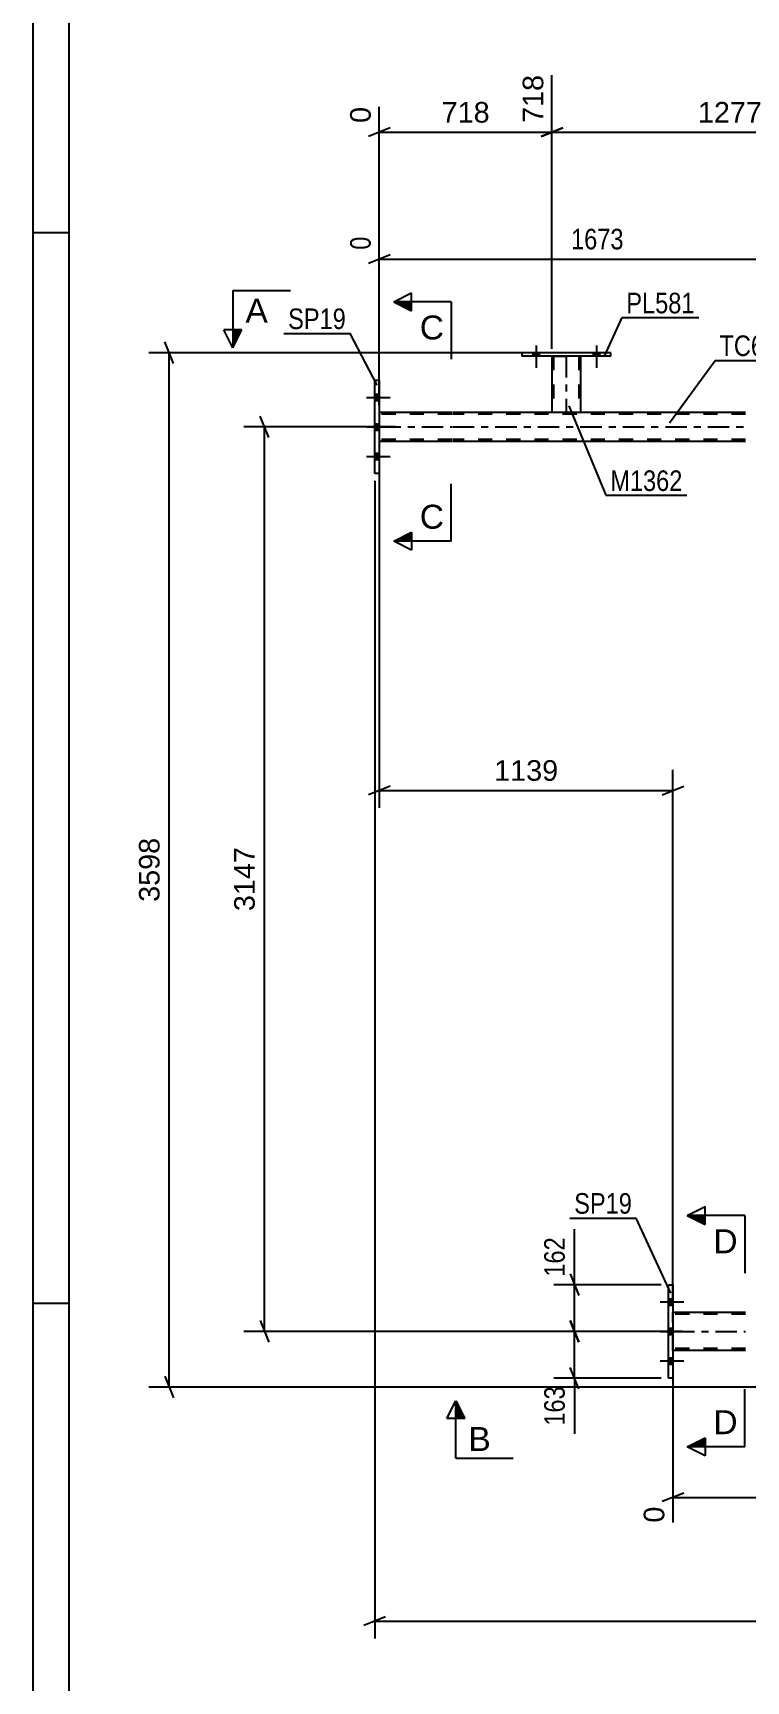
# Model space of a CAD drawing. Header units: millimetres. Extents: x -94 to 747, y -294 to 300.
# Drawn here: x -93.8 to 5.5, y -48.6 to 180.7 of the extents above; entities that cross this region are included whole.
import ezdxf

# ---------------------------------------------------------------- set-up
doc = ezdxf.new("R2010")
doc.units = ezdxf.units.MM
doc.linetypes.add('DXK_LINE_DOT2', pattern=[3.9198, 1.9599, -1.9599])
doc.linetypes.add('DXK_LINE_DOT3', pattern=[5.9187, 2.979, -0.9799, 0.9799, -0.9799])
doc.styles.add('Arial', font='ARIAL.TTF', dxfattribs={"height": 0.2})
doc.styles.add('Arial Narrow', font='ARIALN.TTF', dxfattribs={"height": 0.2})

# ---------------------------------------------------------------- blocks, each defined once
blk = doc.blocks.new('Unknown-200058970-1133')
at = {"color": 5, "linetype": 'Continuous'}
for p, q in [((-93.79, 299.87), (-93.79, -294.13)), ((-88.79, 294.87), (-88.79, -289.13)), ((-88.79, 152.87), (-93.79, 152.87)), ((-88.79, 3.87), (-93.79, 3.87))]:
    blk.add_line(p, q, dxfattribs=at)
blk = doc.blocks.new('Part-200058970-4042 - 4020')
at = {"color": 2, "linetype": 'Continuous'}
for p, q in [((-25.76, 136.18), (-25.76, 135.7)), ((-13.36, 136.18), (-25.76, 136.18)), ((-13.36, 135.7), (-25.76, 135.7)), ((-13.36, 135.7), (-13.36, 136.18))]:
    blk.add_line(p, q, dxfattribs=at)
blk = doc.blocks.new('Bolt-200058970-4121 - 4020')
at = {"linetype": 'Continuous'}
for points in [[(-24.2, 135.7), (-23.32, 135.7), (-23.32, 136.18), (-24.2, 136.18)], [(-15.8, 135.7), (-14.92, 135.7), (-14.92, 136.18), (-15.8, 136.18)]]:
    blk.add_hatch(color=1, dxfattribs=at).paths.add_polyline_path(points)
at = {"color": 1, "linetype": 'Continuous'}
for p, q in [((-24.2, 136.18), (-24.2, 135.7)), ((-23.76, 137.18), (-23.76, 134.06)), ((-23.32, 136.18), (-23.32, 135.7)), ((-15.8, 136.18), (-15.8, 135.7)), ((-15.36, 137.18), (-15.36, 134.06)), ((-14.92, 136.18), (-14.92, 135.7))]:
    blk.add_line(p, q, dxfattribs=at)
blk = doc.blocks.new('Bolt-200058970-4120 - 4020')
at = {"linetype": 'Continuous'}
for points in [[(-24.2, 135.7), (-23.32, 135.7), (-23.32, 136.18), (-24.2, 136.18)], [(-15.8, 135.7), (-14.92, 135.7), (-14.92, 136.18), (-15.8, 136.18)]]:
    blk.add_hatch(color=1, dxfattribs=at).paths.add_polyline_path(points)
at = {"color": 1, "linetype": 'Continuous'}
for p, q in [((-24.2, 136.18), (-24.2, 135.7)), ((-23.76, 137.18), (-23.76, 134.06)), ((-23.32, 136.18), (-23.32, 135.7)), ((-15.8, 136.18), (-15.8, 135.7)), ((-15.36, 137.18), (-15.36, 134.06)), ((-14.92, 136.18), (-14.92, 135.7))]:
    blk.add_line(p, q, dxfattribs=at)
blk = doc.blocks.new('Part-200058970-4054 - 4020')
at = {"color": 2, "linetype": 'Continuous'}
for p, q in [((-35.46, 127.86), (-45.58, 127.86)), ((5.41, 127.86), (-35.36, 127.86)), ((-45.58, 123.86), (-35.46, 123.86)), ((-35.36, 123.86), (5.41, 123.86))]:
    blk.add_line(p, q, dxfattribs=at)
at = {"color": 7, "linetype": 'DXK_LINE_DOT2'}
for p, q in [((-45.58, 127.86), (-45.58, 123.86)), ((-35.46, 127.62), (-45.58, 127.62)), ((5.41, 127.62), (-35.36, 127.62)), ((-35.46, 124.1), (-45.58, 124.1)), ((5.41, 124.1), (-35.36, 124.1))]:
    blk.add_line(p, q, dxfattribs=at)
at = {"color": 7, "linetype": 'DXK_LINE_DOT3'}
for p, q in [((-45.58, 125.86), (-35.46, 125.86)), ((-35.36, 125.86), (5.41, 125.86))]:
    blk.add_line(p, q, dxfattribs=at)
blk = doc.blocks.new('Bolt-200058970-4112 - 4020')
at = {"linetype": 'Continuous'}
for points in [[(-4.71, 3.66), (-4.71, 4.54), (-5.35, 4.54), (-5.35, 3.66)], [(-4.71, 3.66), (-4.71, 4.54), (-5.35, 4.54), (-5.35, 3.66)], [(-4.71, 3.66), (-4.71, 4.54), (-5.35, 4.54), (-5.35, 3.66)], [(-4.71, -0.44), (-4.71, 0.44), (-5.35, 0.44), (-5.35, -0.44)], [(-4.71, -0.44), (-4.71, 0.44), (-5.35, 0.44), (-5.35, -0.44)], [(-4.71, -4.54), (-4.71, -3.66), (-5.35, -3.66), (-5.35, -4.54)], [(-4.71, -4.54), (-4.71, -3.66), (-5.35, -3.66), (-5.35, -4.54)], [(-4.71, -4.54), (-4.71, -3.66), (-5.35, -3.66), (-5.35, -4.54)]]:
    blk.add_hatch(color=1, dxfattribs=at).paths.add_polyline_path(points)
at = {"color": 1, "linetype": 'Continuous'}
for p, q in [((-6.51, 4.1), (-3.19, 4.1)), ((-6.51, 4.1), (-3.19, 4.1)), ((-6.51, 4.1), (-3.19, 4.1)), ((-5.35, 4.54), (-4.71, 4.54)), ((-5.35, 4.54), (-4.71, 4.54)), ((-5.35, 4.54), (-4.71, 4.54)), ((-5.35, 3.66), (-4.71, 3.66)), ((-5.35, 3.66), (-4.71, 3.66)), ((-5.35, 3.66), (-4.71, 3.66)), ((-5.35, 0.44), (-4.71, 0.44)), ((-5.35, 0.44), (-4.71, 0.44)), ((-6.51, 0), (-3.19, 0)), ((-6.51, 0), (-3.19, 0)), ((-5.35, -0.44), (-4.71, -0.44)), ((-5.35, -0.44), (-4.71, -0.44)), ((-6.51, -4.1), (-3.19, -4.1)), ((-6.51, -4.1), (-3.19, -4.1)), ((-6.51, -4.1), (-3.19, -4.1)), ((-5.35, -3.66), (-4.71, -3.66)), ((-5.35, -3.66), (-4.71, -3.66)), ((-5.35, -3.66), (-4.71, -3.66)), ((-5.35, -4.54), (-4.71, -4.54)), ((-5.35, -4.54), (-4.71, -4.54)), ((-5.35, -4.54), (-4.71, -4.54))]:
    blk.add_line(p, q, dxfattribs=at)
blk = doc.blocks.new('Part-200058970-4168 - 4020')
at = {"color": 2, "linetype": 'Continuous'}
for p, q in [((5.41, 2.64), (-4.71, 2.64)), ((5.41, -2.64), (-4.71, -2.64))]:
    blk.add_line(p, q, dxfattribs=at)
at = {"color": 7, "linetype": 'DXK_LINE_DOT2'}
for p, q in [((-4.71, -2.64), (-4.71, 2.64)), ((5.41, 2.4), (-4.71, 2.4)), ((5.41, -2.4), (-4.71, -2.4))]:
    blk.add_line(p, q, dxfattribs=at)
at = {"color": 7, "linetype": 'DXK_LINE_DOT3'}
blk.add_line((-4.71, 0), (5.41, 0), dxfattribs=at)
blk = doc.blocks.new('Part-200058970-4194 - 4020')
at = {"color": 2, "linetype": 'Continuous'}
for p, q in [((-46.22, 132.36), (-45.58, 132.36)), ((-46.22, 119.36), (-46.22, 132.36)), ((-45.58, 132.36), (-45.58, 119.36)), ((-45.58, 119.36), (-46.22, 119.36))]:
    blk.add_line(p, q, dxfattribs=at)
blk = doc.blocks.new('Part-200058970-4230 - 4020')
at = {"color": 2, "linetype": 'Continuous'}
for p, q in [((-5.35, 6.5), (-4.71, 6.5)), ((-5.35, -6.5), (-5.35, 6.5)), ((-4.71, 6.5), (-4.71, -6.5)), ((-4.71, -6.5), (-5.35, -6.5))]:
    blk.add_line(p, q, dxfattribs=at)
blk = doc.blocks.new('Bolt-200058970-4424 - 4020')
at = {"linetype": 'Continuous'}
for points in [[(-45.58, 129.52), (-45.58, 130.4), (-46.22, 130.4), (-46.22, 129.52)], [(-45.58, 129.52), (-45.58, 130.4), (-46.22, 130.4), (-46.22, 129.52)], [(-45.58, 129.52), (-45.58, 130.4), (-46.22, 130.4), (-46.22, 129.52)], [(-45.58, 125.42), (-45.58, 126.3), (-46.22, 126.3), (-46.22, 125.42)], [(-45.58, 125.42), (-45.58, 126.3), (-46.22, 126.3), (-46.22, 125.42)], [(-45.58, 121.32), (-45.58, 122.2), (-46.22, 122.2), (-46.22, 121.32)], [(-45.58, 121.32), (-45.58, 122.2), (-46.22, 122.2), (-46.22, 121.32)], [(-45.58, 121.32), (-45.58, 122.2), (-46.22, 122.2), (-46.22, 121.32)]]:
    blk.add_hatch(color=1, dxfattribs=at).paths.add_polyline_path(points)
at = {"color": 1, "linetype": 'Continuous'}
for p, q in [((-47.38, 129.96), (-44.06, 129.96)), ((-47.38, 129.96), (-44.06, 129.96)), ((-47.38, 129.96), (-44.06, 129.96)), ((-46.22, 130.4), (-45.58, 130.4)), ((-46.22, 130.4), (-45.58, 130.4)), ((-46.22, 130.4), (-45.58, 130.4)), ((-46.22, 129.52), (-45.58, 129.52)), ((-46.22, 129.52), (-45.58, 129.52)), ((-46.22, 129.52), (-45.58, 129.52)), ((-46.22, 126.3), (-45.58, 126.3)), ((-46.22, 126.3), (-45.58, 126.3)), ((-47.38, 125.86), (-44.06, 125.86)), ((-47.38, 125.86), (-44.06, 125.86)), ((-46.22, 125.42), (-45.58, 125.42)), ((-46.22, 125.42), (-45.58, 125.42)), ((-47.38, 121.76), (-44.06, 121.76)), ((-47.38, 121.76), (-44.06, 121.76)), ((-47.38, 121.76), (-44.06, 121.76)), ((-46.22, 122.2), (-45.58, 122.2)), ((-46.22, 122.2), (-45.58, 122.2)), ((-46.22, 122.2), (-45.58, 122.2)), ((-46.22, 121.32), (-45.58, 121.32)), ((-46.22, 121.32), (-45.58, 121.32)), ((-46.22, 121.32), (-45.58, 121.32))]:
    blk.add_line(p, q, dxfattribs=at)
blk = doc.blocks.new('Part-200058970-4372 - 4020')
at = {"color": 2, "linetype": 'Continuous'}
for p, q in [((-21.56, 135.7), (-21.56, 127.86)), ((-17.56, 135.7), (-17.56, 127.86)), ((-17.59, 127.86), (-21.56, 127.86)), ((-17.56, 127.86), (-17.59, 127.86))]:
    blk.add_line(p, q, dxfattribs=at)
at = {"color": 7, "linetype": 'DXK_LINE_DOT2'}
for p, q in [((-21.56, 135.7), (-17.56, 135.7)), ((-21.56, 135.7), (-21.56, 135.7)), ((-21.56, 135.7), (-21.56, 135.7)), ((-21.32, 135.7), (-21.32, 127.86)), ((-17.8, 135.7), (-17.8, 127.86)), ((-17.56, 135.7), (-17.56, 135.7)), ((-17.56, 135.7), (-17.56, 135.7)), ((-17.87, 127.86), (-17.85, 127.86)), ((-17.85, 127.86), (-17.81, 127.86)), ((-17.81, 127.86), (-17.8, 127.86))]:
    blk.add_line(p, q, dxfattribs=at)
at = {"color": 7, "linetype": 'DXK_LINE_DOT3'}
blk.add_line((-19.56, 135.7), (-19.56, 127.86), dxfattribs=at)
blk = doc.blocks.new('StraightDimension-200058970-5038 - 4020')
at = {"color": 7, "linetype": 'Continuous'}
for p, q in [((-19.02, 1.5), (-17.82, -1.5)), ((-5.71, 0), (-21.27, 0)), ((-18.42, -6.5), (-18.42, 0)), ((-6.35, -6.5), (-21.27, -6.5)), ((-17.82, -8), (-19.02, -5))]:
    blk.add_line(p, q, dxfattribs=at)
at = {"color": 0}
blk.add_wipeout([(-19.17, -7.03), (-23.37, -7.03), (-23.37, -13.71), (-19.17, -13.71)], dxfattribs=at)
at = {"color": 7, "linetype": 'Continuous'}
blk.add_line((-18.42, -6.5), (-18.42, -14.23), dxfattribs=at)
blk.add_line((-18.42, -6.5), (-18.42, -14.23), dxfattribs=at)
at = {"color": 3, "style": 'Arial Narrow'}
blk.add_text('163', height=2.863, rotation=90.0002, dxfattribs=at).set_placement((-19.77, -13.11))
blk = doc.blocks.new('StraightDimension-200058970-5002 - 4020')
at = {"color": 7, "linetype": 'Continuous'}
for p, q in [((15.11, 124.86), (15.11, 157.82)), ((-45.58, 128.86), (-45.58, 152.34)), ((-44.08, 149.81), (-47.08, 148.61)), ((-45.58, 149.21), (15.11, 149.21)), ((13.61, 148.61), (16.61, 149.81))]:
    blk.add_line(p, q, dxfattribs=at)
at = {"color": 0, "linetype": 'Continuous'}
for points in [[(14.51, 158.42), (10.31, 158.42), (10.31, 149.91), (14.51, 149.91)], [(-46.18, 152.94), (-50.38, 152.94), (-50.38, 149.91), (-46.18, 149.91)]]:
    blk.add_wipeout(points, dxfattribs=at)
at = {"color": 0}
blk.add_wipeout([(-10.97, 149.96), (-10.97, 154.16), (-19.49, 154.16), (-19.49, 149.96)], dxfattribs=at)
at = {"color": 3, "linetype": 'Continuous', "style": 'Arial Narrow'}
for s, height, p in [('1673', 2.863, (13.91, 150.51)), ('0', 2.86, (-46.78, 150.51))]:
    blk.add_text(s, height=height, rotation=90.0002, dxfattribs=at).set_placement(p)
at = {"color": 3, "style": 'Arial Narrow'}
blk.add_text('1673', height=2.863, dxfattribs=at).set_placement((-18.89, 150.56))
blk = doc.blocks.new('StraightDimension-200058970-33395 - 4020')
at = {"color": 7, "linetype": 'Continuous'}
for p, q in [((27.99, 136.7), (27.99, 177.05)), ((-21.56, 136.7), (-21.56, 174.82)), ((-20.06, 167.45), (-23.06, 166.25)), ((26.49, 166.25), (29.49, 167.45)), ((-21.56, 166.85), (27.99, 166.85))]:
    blk.add_line(p, q, dxfattribs=at)
at = {"color": 0, "linetype": 'Continuous'}
blk.add_wipeout([(27.39, 177.65), (23.19, 177.65), (23.19, 167.55), (27.39, 167.55)], dxfattribs=at)
at = {"color": 0}
blk.add_wipeout([(8.27, 167.6), (8.27, 171.8), (-1.83, 171.8), (-1.83, 167.6)], dxfattribs=at)
at = {"color": 3, "linetype": 'Continuous', "style": 'Arial'}
blk.add_text('1995', height=2.865, rotation=90.0002, dxfattribs=at).set_placement((26.79, 168.15))
at = {"color": 3, "style": 'Arial'}
blk.add_text('1277', height=2.865, dxfattribs=at).set_placement((-1.23, 168.2))
blk = doc.blocks.new('StraightDimension-200058970-33396 - 4020')
at = {"color": 7, "linetype": 'Continuous'}
for p, q in [((-21.56, 136.7), (-21.56, 174.82)), ((-45.58, 128.86), (-45.58, 170.38)), ((-44.08, 167.45), (-47.08, 166.25)), ((-23.06, 166.25), (-20.06, 167.45)), ((-45.58, 166.85), (-21.56, 166.85))]:
    blk.add_line(p, q, dxfattribs=at)
at = {"color": 0, "linetype": 'Continuous'}
for points in [[(-22.16, 175.42), (-26.36, 175.42), (-26.36, 167.55), (-22.16, 167.55)], [(-46.18, 170.98), (-50.38, 170.98), (-50.38, 167.55), (-46.18, 167.55)]]:
    blk.add_wipeout(points, dxfattribs=at)
at = {"color": 0}
blk.add_wipeout([(-29.63, 167.6), (-29.63, 171.8), (-37.5, 171.8), (-37.5, 167.6)], dxfattribs=at)
at = {"color": 3, "linetype": 'Continuous', "style": 'Arial'}
for s, height, p in [('718', 2.865, (-22.76, 168.15)), ('0', 2.87, (-46.78, 168.15))]:
    blk.add_text(s, height=height, rotation=90.0002, dxfattribs=at).set_placement(p)
at = {"color": 3, "style": 'Arial'}
blk.add_text('718', height=2.865, dxfattribs=at).set_placement((-36.9, 168.2))
blk = doc.blocks.new('StraightDimension-200058970-5489 - 4020')
at = {"color": 7, "linetype": 'Continuous'}
for p, q in [((-60.97, 124.36), (-62.17, 127.36)), ((-43.39, 125.86), (-64.42, 125.86)), ((-61.57, 0), (-61.57, 125.86)), ((-62.17, 1.5), (-60.97, -1.5)), ((-3.38, 0), (-64.42, 0))]:
    blk.add_line(p, q, dxfattribs=at)
at = {"color": 0}
blk.add_wipeout([(-62.32, 67.98), (-66.52, 67.98), (-66.52, 57.88), (-62.32, 57.88)], dxfattribs=at)
at = {"color": 3, "style": 'Arial'}
blk.add_text('3147', height=2.865, rotation=90.0002, dxfattribs=at).set_placement((-62.92, 58.48))
blk = doc.blocks.new('StraightDimension-200058970-4474 - 4020')
at = {"color": 7, "linetype": 'Continuous'}
for p, q in [((-74.22, 134.68), (-75.42, 137.68)), ((-23.12, 136.18), (-77.67, 136.18)), ((-74.82, -7.74), (-74.82, 136.18)), ((-75.42, -6.24), (-74.22, -9.24)), ((138.91, -7.74), (-77.67, -7.74))]:
    blk.add_line(p, q, dxfattribs=at)
at = {"color": 0}
blk.add_wipeout([(-75.57, 69.27), (-79.77, 69.27), (-79.77, 59.17), (-75.57, 59.17)], dxfattribs=at)
at = {"color": 3, "style": 'Arial'}
blk.add_text('3598', height=2.865, rotation=90.0002, dxfattribs=at).set_placement((-76.17, 59.77))
blk = doc.blocks.new('StraightDimension-200058970-5047 - 4020')
at = {"color": 7, "linetype": 'Continuous'}
for p, q in [((-19.02, 8), (-17.82, 5)), ((-6.35, 6.5), (-21.27, 6.5)), ((-18.42, 0), (-18.42, 6.5)), ((-17.82, -1.5), (-19.02, 1.5)), ((-5.71, 0), (-21.27, 0))]:
    blk.add_line(p, q, dxfattribs=at)
at = {"color": 0}
blk.add_wipeout([(-19.17, 13.71), (-23.37, 13.71), (-23.37, 7.02), (-19.17, 7.02)], dxfattribs=at)
at = {"color": 7, "linetype": 'Continuous'}
blk.add_line((-18.42, 6.5), (-18.42, 14.23), dxfattribs=at)
blk.add_line((-18.42, 6.5), (-18.42, 14.23), dxfattribs=at)
at = {"color": 3, "style": 'Arial Narrow'}
blk.add_text('162', height=2.863, rotation=90.0002, dxfattribs=at).set_placement((-19.77, 7.62))
blk = doc.blocks.new('StraightDimension-200058970-5310 - 4020')
at = {"color": 7, "linetype": 'Continuous'}
for p, q in [((59.23, 1.64), (59.23, -33.28)), ((-4.71, -3.64), (-4.71, -26.61)), ((-3.21, -22.49), (-6.21, -23.69)), ((57.73, -23.69), (60.73, -22.49)), ((-4.71, -23.09), (59.23, -23.09))]:
    blk.add_line(p, q, dxfattribs=at)
at = {"color": 0}
blk.add_wipeout([(32.31, -22.34), (32.31, -18.14), (22.22, -18.14), (22.22, -22.34)], dxfattribs=at)
at = {"color": 0, "linetype": 'Continuous'}
for points in [[(-5.31, -23.79), (-9.51, -23.79), (-9.51, -27.21), (-5.31, -27.21)], [(58.63, -23.79), (54.43, -23.79), (54.43, -33.88), (58.63, -33.88)]]:
    blk.add_wipeout(points, dxfattribs=at)
at = {"color": 3, "style": 'Arial'}
blk.add_text('1637', height=2.865, dxfattribs=at).set_placement((22.82, -21.74))
at = {"color": 3, "linetype": 'Continuous', "style": 'Arial'}
for s, height, p in [('0', 2.87, (-5.91, -26.61)), ('1637', 2.865, (58.03, -33.28))]:
    blk.add_text(s, height=height, rotation=90.0002, dxfattribs=at).set_placement(p)
blk = doc.blocks.new('StraightDimension-200058970-5612 - 4020')
at = {"color": 7, "linetype": 'Continuous'}
for p, q in [((-45.58, 122.86), (-45.58, 72.87)), ((-4.71, 3.64), (-4.71, 78.12)), ((-44.08, 75.87), (-47.08, 74.67)), ((-6.21, 74.67), (-3.21, 75.87)), ((-45.58, 75.27), (-4.71, 75.27))]:
    blk.add_line(p, q, dxfattribs=at)
at = {"color": 0}
blk.add_wipeout([(-20.09, 76.02), (-20.09, 80.22), (-30.19, 80.22), (-30.19, 76.02)], dxfattribs=at)
at = {"color": 3, "style": 'Arial'}
blk.add_text('1139', height=2.865, dxfattribs=at).set_placement((-29.59, 76.62))
blk = doc.blocks.new('StraightDimension-200058970-30851 - 4020')
at = {"color": 7, "linetype": 'Continuous'}
for p, q in [((-46.22, 118.36), (-46.22, -42.71)), ((-44.72, -39.71), (-47.72, -40.91)), ((-46.22, -40.31), (691.84, -40.31))]:
    blk.add_line(p, q, dxfattribs=at)
blk = doc.blocks.new('Mark-200058970-4038 - 4020')
at = {"color": 0}
blk.add_wipeout([(-1.69, 141.66), (-1.69, 144.66), (-11.2, 144.66), (-11.2, 141.66)], dxfattribs=at)
blk.add_wipeout([(-1.69, 141.66), (-1.69, 144.66), (-11.2, 144.66), (-11.2, 141.66)], dxfattribs=at)
at = {"color": 30, "linetype": 'Continuous'}
for p, q in [((-14.26, 135.7), (-11.8, 141.06)), ((-11.8, 141.06), (-1.09, 141.06))]:
    blk.add_line(p, q, dxfattribs=at)
at = {"color": 3, "style": 'Arial Narrow'}
blk.add_text('PL581', height=2.863, dxfattribs=at).set_placement((-11.2, 141.66))
blk = doc.blocks.new('Mark-200058970-4050 - 4020')
at = {"color": 0}
blk.add_wipeout([(11.63, 135.72), (11.63, 138.72), (1.77, 138.72), (1.77, 135.72)], dxfattribs=at)
blk.add_wipeout([(11.63, 135.72), (11.63, 138.72), (1.77, 138.72), (1.77, 135.72)], dxfattribs=at)
at = {"color": 30, "linetype": 'Continuous'}
for p, q in [((-5.17, 126.41), (1.17, 135.12)), ((1.17, 135.12), (12.23, 135.12))]:
    blk.add_line(p, q, dxfattribs=at)
at = {"color": 3, "style": 'Arial Narrow'}
blk.add_text('TC669', height=2.863, dxfattribs=at).set_placement((1.77, 135.72))
blk = doc.blocks.new('Mark-200058970-4190 - 4020')
at = {"color": 0}
blk.add_wipeout([(-50.24, 139.47), (-50.24, 142.47), (-58.27, 142.47), (-58.27, 139.47)], dxfattribs=at)
blk.add_wipeout([(-50.24, 139.47), (-50.24, 142.47), (-58.27, 142.47), (-58.27, 139.47)], dxfattribs=at)
at = {"color": 30, "linetype": 'Continuous'}
for p in [(-58.87, 138.87), (-45.9, 131.65)]:
    blk.add_line(p, (-49.64, 138.87), dxfattribs=at)
at = {"color": 3, "style": 'Arial Narrow'}
blk.add_text('SP19', height=2.863, dxfattribs=at).set_placement((-58.27, 139.47))
blk = doc.blocks.new('Mark-200058970-4226 - 4020')
at = {"color": 0}
blk.add_wipeout([(-10.41, 16.38), (-10.41, 19.38), (-18.45, 19.38), (-18.45, 16.38)], dxfattribs=at)
blk.add_wipeout([(-10.41, 16.38), (-10.41, 19.38), (-18.45, 19.38), (-18.45, 16.38)], dxfattribs=at)
at = {"color": 30, "linetype": 'Continuous'}
for p in [(-19.05, 15.78), (-5.01, 5.32)]:
    blk.add_line(p, (-9.81, 15.78), dxfattribs=at)
at = {"color": 3, "style": 'Arial Narrow'}
blk.add_text('SP19', height=2.863, dxfattribs=at).set_placement((-18.45, 16.38))
blk = doc.blocks.new('Mark-200058970-4368 - 4020')
at = {"color": 0}
blk.add_wipeout([(-3.38, 116.94), (-3.38, 119.94), (-13.43, 119.94), (-13.43, 116.94)], dxfattribs=at)
blk.add_wipeout([(-3.38, 116.94), (-3.38, 119.94), (-13.43, 119.94), (-13.43, 116.94)], dxfattribs=at)
at = {"color": 30, "linetype": 'Continuous'}
for p, q in [((-19.19, 128.77), (-14.03, 116.34)), ((-14.03, 116.34), (-2.78, 116.34))]:
    blk.add_line(p, q, dxfattribs=at)
at = {"color": 3, "style": 'Arial Narrow'}
blk.add_text('M1362', height=2.863, dxfattribs=at).set_placement((-13.43, 116.94))
blk = doc.blocks.new('SectionMark-200058970-5684 - 4020')
at = {"color": 6, "linetype": 'Continuous'}
for p, q in [((-43.58, 143.27), (-41.08, 144.52)), ((-35.58, 143.27), (-43.58, 143.27)), ((-35.58, 109.94), (-43.58, 109.94)), ((-41.08, 108.69), (-43.58, 109.94))]:
    blk.add_line(p, q, dxfattribs=at)
at = {"color": 0, "linetype": 'Continuous'}
for points in [[(-36.58, 138.02), (-36.58, 141.52), (-39.95, 141.52), (-39.95, 138.02)], [(-36.58, 111.69), (-36.58, 115.19), (-39.95, 115.19), (-39.95, 111.69)]]:
    blk.add_wipeout(points, dxfattribs=at)
at = {"linetype": 'Continuous'}
for points in [[(-41.08, 143.27), (-41.08, 142.02), (-43.58, 143.27)], [(-41.08, 111.19), (-41.08, 109.94), (-43.58, 109.94)]]:
    blk.add_hatch(color=6, dxfattribs=at).paths.add_polyline_path(points)
at = {"color": 6, "linetype": 'Continuous'}
for p, q in [((-41.08, 142.02), (-41.08, 144.52)), ((-43.58, 143.27), (-41.08, 142.02)), ((-35.58, 143.27), (-35.58, 135.27)), ((-35.58, 109.94), (-35.58, 117.94)), ((-43.58, 109.94), (-41.08, 111.19)), ((-41.08, 111.19), (-41.08, 108.69))]:
    blk.add_line(p, q, dxfattribs=at)
at = {"color": 3, "linetype": 'Continuous', "style": 'Arial'}
for p in [(-39.95, 138.02), (-39.95, 111.69)]:
    blk.add_text('C', height=3.34, dxfattribs=at).set_placement(p)
blk = doc.blocks.new('SectionMark-200058970-5686 - 4020')
at = {"color": 6, "linetype": 'Continuous'}
for p, q in [((-2.71, 16.12), (-0.21, 17.37)), ((5.29, 16.12), (-2.71, 16.12)), ((5.29, -16.05), (-2.71, -16.05)), ((-0.21, -17.3), (-2.71, -16.05))]:
    blk.add_line(p, q, dxfattribs=at)
at = {"color": 0, "linetype": 'Continuous'}
for points in [[(4.29, 10.87), (4.29, 14.37), (0.92, 14.37), (0.92, 10.87)], [(4.29, -14.3), (4.29, -10.8), (0.92, -10.8), (0.92, -14.3)]]:
    blk.add_wipeout(points, dxfattribs=at)
at = {"linetype": 'Continuous'}
for points in [[(-0.21, 16.12), (-0.21, 14.87), (-2.71, 16.12)], [(-0.21, -14.8), (-0.21, -16.05), (-2.71, -16.05)]]:
    blk.add_hatch(color=6, dxfattribs=at).paths.add_polyline_path(points)
at = {"color": 6, "linetype": 'Continuous'}
for p, q in [((-2.71, 16.12), (-0.21, 14.87)), ((-0.21, 14.87), (-0.21, 17.37)), ((5.29, 16.12), (5.29, 8.12)), ((5.29, -16.05), (5.29, -8.05)), ((-2.71, -16.05), (-0.21, -14.8)), ((-0.21, -14.8), (-0.21, -17.3))]:
    blk.add_line(p, q, dxfattribs=at)
at = {"color": 3, "linetype": 'Continuous', "style": 'Arial'}
for p in [(0.92, 10.87), (0.92, -14.3)]:
    blk.add_text('D', height=3.34, dxfattribs=at).set_placement(p)
blk = doc.blocks.new('SectionMark-200058970-5688 - 4020')
at = {"color": 6, "linetype": 'Continuous'}
for p in [(-36.18, -12.14), (-34.93, -17.64)]:
    blk.add_line(p, (-34.93, -9.64), dxfattribs=at)
at = {"color": 0, "linetype": 'Continuous'}
blk.add_wipeout([(-30.06, -16.64), (-30.06, -13.14), (-33.18, -13.14), (-33.18, -16.64)], dxfattribs=at)
at = {"linetype": 'Continuous'}
blk.add_hatch(color=6, dxfattribs=at).paths.add_polyline_path([(-33.68, -12.14), (-34.93, -12.14), (-34.93, -9.64)])
at = {"color": 6, "linetype": 'Continuous'}
for p, q in [((-34.93, -9.64), (-33.68, -12.14)), ((-33.68, -12.14), (-36.18, -12.14)), ((-34.93, -17.64), (-26.93, -17.64))]:
    blk.add_line(p, q, dxfattribs=at)
at = {"color": 3, "linetype": 'Continuous', "style": 'Arial'}
blk.add_text('B', height=3.34, dxfattribs=at).set_placement((-33.18, -16.64))
blk = doc.blocks.new('SectionMark-200058970-5690 - 4020')
at = {"color": 6, "linetype": 'Continuous'}
for p, q in [((-65.96, 144.86), (-65.96, 136.86)), ((-65.96, 136.86), (-67.21, 139.36))]:
    blk.add_line(p, q, dxfattribs=at)
at = {"color": 0, "linetype": 'Continuous'}
blk.add_wipeout([(-61.1, 140.36), (-61.1, 143.86), (-64.21, 143.86), (-64.21, 140.36)], dxfattribs=at)
at = {"linetype": 'Continuous'}
blk.add_hatch(color=6, dxfattribs=at).paths.add_polyline_path([(-65.96, 139.36), (-64.71, 139.36), (-65.96, 136.86)])
at = {"color": 6, "linetype": 'Continuous'}
for p, q in [((-65.96, 144.86), (-57.96, 144.86)), ((-64.71, 139.36), (-67.21, 139.36)), ((-65.96, 136.86), (-64.71, 139.36))]:
    blk.add_line(p, q, dxfattribs=at)
at = {"color": 3, "linetype": 'Continuous', "style": 'Arial'}
blk.add_text('A', height=3.34, dxfattribs=at).set_placement((-64.21, 140.36))

msp = doc.modelspace()

# ---------------------------------------------------------------- block references
for name in ['Unknown-200058970-1133', 'Part-200058970-4042 - 4020', 'Bolt-200058970-4121 - 4020', 'Bolt-200058970-4120 - 4020', 'Part-200058970-4372 - 4020', 'Part-200058970-4194 - 4020', 'Bolt-200058970-4424 - 4020', 'Part-200058970-4054 - 4020', 'Part-200058970-4230 - 4020', 'Bolt-200058970-4112 - 4020', 'Part-200058970-4168 - 4020']:
    msp.add_blockref(name, (0, 0))

# ---------------------------------------------------------------- next in the draw order: block references
for name in ['StraightDimension-200058970-5002 - 4020', 'StraightDimension-200058970-5038 - 4020']:
    msp.add_blockref(name, (0, 0))

# ---------------------------------------------------------------- next in the draw order: block references
for name in ['StraightDimension-200058970-33395 - 4020', 'StraightDimension-200058970-5489 - 4020']:
    msp.add_blockref(name, (0, 0))

# ---------------------------------------------------------------- next in the draw order: block references
msp.add_blockref('StraightDimension-200058970-33396 - 4020', (0, 0))

# ---------------------------------------------------------------- next in the draw order: block references
msp.add_blockref('StraightDimension-200058970-4474 - 4020', (0, 0))

# ---------------------------------------------------------------- next in the draw order: block references
for name in ['Mark-200058970-4038 - 4020', 'Mark-200058970-4190 - 4020', 'StraightDimension-200058970-5047 - 4020']:
    msp.add_blockref(name, (0, 0))

# ---------------------------------------------------------------- next in the draw order: block references
for name in ['Mark-200058970-4050 - 4020', 'StraightDimension-200058970-5612 - 4020', 'StraightDimension-200058970-5310 - 4020']:
    msp.add_blockref(name, (0, 0))

# ---------------------------------------------------------------- next in the draw order: block references
msp.add_blockref('StraightDimension-200058970-30851 - 4020', (0, 0))

# ---------------------------------------------------------------- next in the draw order: block references
for name in ['SectionMark-200058970-5684 - 4020', 'Mark-200058970-4368 - 4020', 'Mark-200058970-4226 - 4020', 'SectionMark-200058970-5686 - 4020']:
    msp.add_blockref(name, (0, 0))

# ---------------------------------------------------------------- next in the draw order: block references
for name in ['SectionMark-200058970-5690 - 4020', 'SectionMark-200058970-5688 - 4020']:
    msp.add_blockref(name, (0, 0))

doc.saveas('drawing.dxf')
